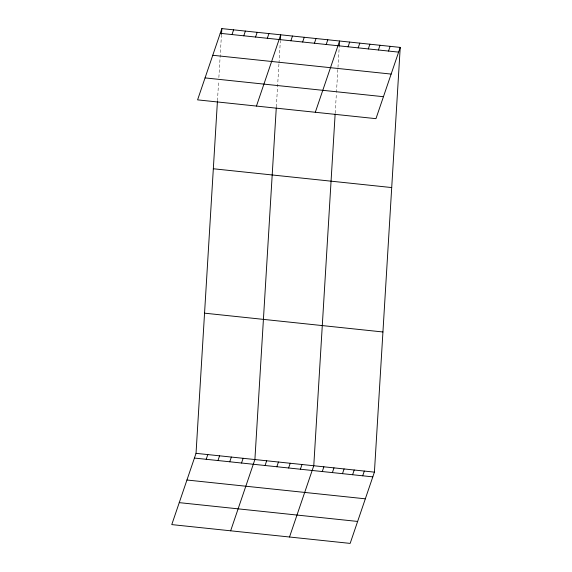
<?xml version="1.0" encoding="UTF-8"?>
<svg xmlns="http://www.w3.org/2000/svg" width="572" height="572" viewBox="0 0 572 572"><rect width="100%" height="100%" fill="white"/><g stroke="black" fill="none" stroke-linecap="round" stroke-linejoin="round"><path stroke-width="0.43" stroke-dasharray="2.86 2.15" d="M217.46 100.758L218.668 80.852M218.869 77.535L221.435 35.235M276.326 106.957L278.943 63.835M278.993 63.006L280.359 40.612M335.192 113.163L336.4 93.257M336.45 92.428L339.225 46.818"/><path stroke-width="0.86" d="M400.228 47.404L375.968 118.661L197.583 99.864L221.843 28.6L400.228 47.404L374.417 472.136L350.157 543.4L171.772 524.596L196.032 453.339L217.41 101.587M221.493 34.406L221.843 28.6M276.276 107.786L254.897 459.538L230.645 530.802M280.409 39.783L280.709 34.806L256.449 106.063M335.142 113.992L313.771 465.744L289.511 537.008M339.275 45.989L339.575 41.012L315.315 112.269M232.01 34.563L233.612 29.844M243.779 35.807L245.388 31.081M255.555 37.044L257.164 32.325M267.324 38.288L268.933 33.562M290.876 40.769L292.485 36.043M302.645 42.006L304.254 37.287M314.421 43.25L316.03 38.531M326.197 44.487L327.799 39.768M206.199 459.302L207.808 454.576M348.076 46.797L349.685 42.078M358.186 47.862L359.788 43.143M217.975 460.539L219.584 455.82M368.289 48.927L369.898 44.208M229.744 461.783L231.353 457.057M378.399 49.993L380.008 45.274M241.52 463.02L243.129 458.301M388.51 51.058L390.118 46.339M265.065 465.501L266.674 460.782M276.841 466.745L278.45 462.026M288.61 467.989L290.218 463.263M300.386 469.226L301.995 464.507M322.265 471.535L323.874 466.809M332.375 472.601L333.984 467.875M342.485 473.666L344.094 468.94M352.595 474.731L354.204 470.005M362.698 475.797L364.307 471.071M220.234 33.319L398.62 52.123M212.763 55.277L391.141 74.081M205.055 77.906L383.44 96.704M213.327 168.761L391.706 187.566M204.554 313.17L382.933 331.974M196.032 453.339L374.417 472.136M194.43 458.058L372.808 476.862M186.951 480.015L365.336 498.82M179.25 502.638L357.636 521.442"/></g></svg>
